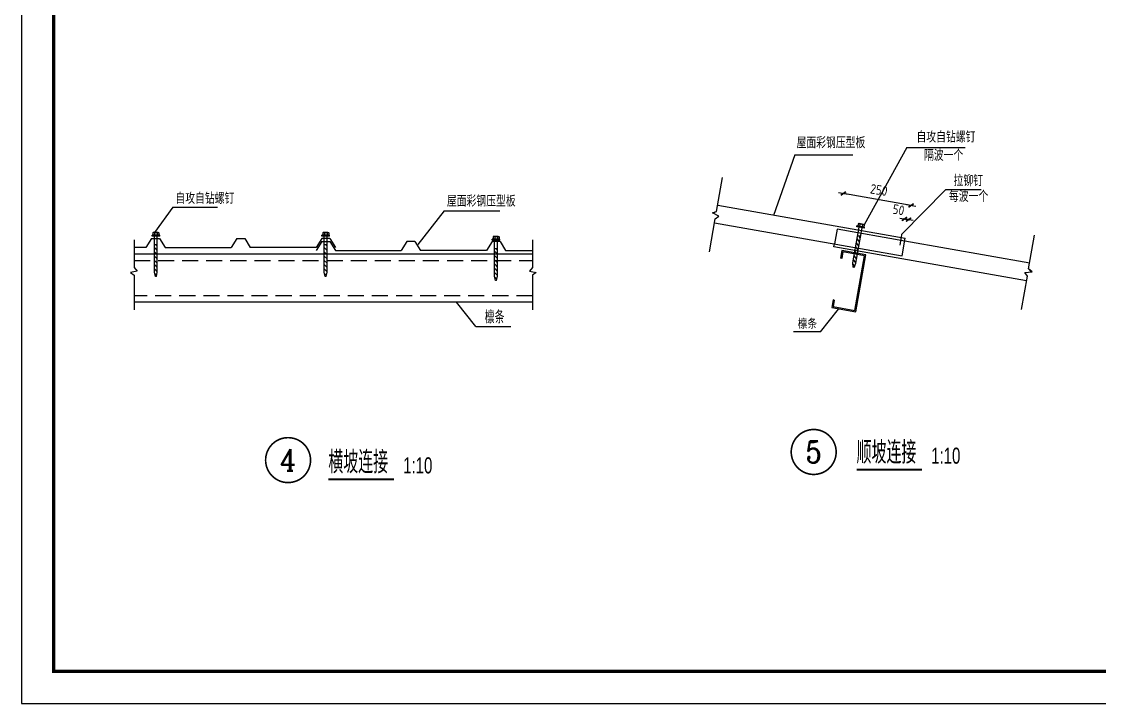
# Model space of a CAD drawing. Extents: x 39560 to 217760, y -140239 to 277665.
# Drawn here: x 39560 to 73137, y -140239 to -119002 of the extents above; entities that cross this region are included whole.
import ezdxf
from ezdxf.enums import TextEntityAlignment as Align

# ---------------------------------------------------------------- set-up
doc = ezdxf.new("R2010")
doc.units = 0
doc.header["$LTSCALE"] = 1000
doc.header["$MEASUREMENT"] = 0
doc.linetypes.add('DASHED', pattern=[0.75, 0.5, -0.25])
for name, color, linetype in [('AXIS', 3, 'Continuous'), ('DIM_IDEN', 3, 'Continuous'), ('DIM_SYMB', 3, 'Continuous'), ('PUB_TEXT', 7, 'Continuous'), ('PUB_TITLE', 4, 'Continuous')]:
    doc.layers.add(name, color=color, linetype=linetype)
doc.styles.add('_TCH_LABEL', font='COMPLEX', dxfattribs={"bigfont": 'GBCBIG'})
doc.styles.add('HZTXT', font='ROMANS.shx', dxfattribs={"width": 0.6, "bigfont": 'HZTXT.shx'})
doc.styles.get("Standard").update_dxf_attribs({"font": 'gbenor.shx', "bigfont": 'gbcbig.shx'})
doc.styles.add('天和', font='天和字符.shx', dxfattribs={"width": 0.7, "bigfont": '天和汉字.shx'})
doc.dimstyles.new('axis', dxfattribs={"dimtxt": 300, "dimasz": 1, "dimexe": 250, "dimexo": 300, "dimgap": 150, "dimtad": 1, "dimdec": 0, "dimzin": 0, "dimdsep": 46, "dimtxsty": 'Standard', "dimblk": '_DIMX', "dimcen": 0.09, "dimse1": 1, "dimse2": 1, "dimclrt": 7, "dimadec": 1, "dimazin": 0, "dimtfac": 1, "dimtdec": 0, "dimtix": 1, "dimtmove": 2, "dimatfit": 3, "dimldrblk": '_DIMX', "dimfxl": 1, "dimtolj": 1, "dimtzin": 0, "dimarcsym": 0})

# ---------------------------------------------------------------- blocks, each defined once
blk = doc.blocks.new('_DIMX')
blk.add_line((-150, 0), (150, 0))
at = {"const_width": 50}
blk.add_lwpolyline([(-70, -70), (70, 70)], dxfattribs=at)
blk = doc.blocks.new('*D52')
at = {"layer": 'AXIS', "color": 0, "lineweight": -2, "transparency": 16777216}
blk.add_line((67268, -124729), (65160, -124357), dxfattribs=at)
at = {"layer": 'Defpoints', "color": 0, "transparency": 16777216}
for p in [(65159, -124357), (65054, -124951), (67164, -125323)]:
    blk.add_point(p, dxfattribs=at)
at = {"layer": 'AXIS', "color": 0, "lineweight": -2, "transparency": 16777216}
for p, rotation in [((65159, -124357), 170.0000000000829), ((67269, -124729), 350.000000000083)]:
    blk.add_blockref('_DIMX', p, dxfattribs=dict(at, rotation=rotation))
at = {"layer": 'AXIS', "color": 7, "transparency": 16777216, "insert": (66266, -124248), "char_height": 300, "attachment_point": 5, "rotation": 350}
blk.add_mtext('\\A1;250', dxfattribs=at)
blk = doc.blocks.new('*X24')
at = {"color": 0}
for p, q in [((903710.7, -307545.5), (903713.7, -307542.6)), ((903710.7, -307554.3), (903716.7, -307548.3)), ((903710.7, -307563.2), (903716.7, -307557.2)), ((903710.7, -307572), (903716.7, -307566)), ((903710.7, -307580.9), (903716.7, -307574.9)), ((903710.7, -307589.7), (903716.7, -307583.7)), ((903710.7, -307598.5), (903716.7, -307592.5)), ((903712.2, -307606), (903716.1, -307602))]:
    blk.add_line(p, q, dxfattribs=at)
blk = doc.blocks.new('*D53')
at = {"layer": 'AXIS', "color": 0, "lineweight": -2, "transparency": 16777216}
for p, q in [((67063, -125148), (67062, -125148)), ((67191, -125171), (67064, -125149)), ((67192, -125171), (67193, -125171))]:
    blk.add_line(p, q, dxfattribs=at)
at = {"layer": 'Defpoints', "color": 0, "transparency": 16777216}
for p in [(67064, -125149), (66963, -125724), (67090, -125746)]:
    blk.add_point(p, dxfattribs=at)
at = {"layer": 'AXIS', "color": 0, "lineweight": -2, "transparency": 16777216}
for p, rotation in [((67064, -125149), 349.9999999999637), ((67191, -125171), 169.9999999999637)]:
    blk.add_blockref('_DIMX', p, dxfattribs=dict(at, rotation=rotation))
at = {"layer": 'AXIS', "color": 7, "transparency": 16777216, "insert": (66878, -124864), "char_height": 300, "attachment_point": 5, "rotation": 350}
blk.add_mtext('\\A1;50', dxfattribs=at)
blk = doc.blocks.new('*X23')
at = {"color": 0}
for p, q in [((903710.7, -307545.5), (903713.7, -307542.6)), ((903710.7, -307554.3), (903716.7, -307548.3)), ((903710.7, -307563.2), (903716.7, -307557.2)), ((903710.7, -307572), (903716.7, -307566)), ((903710.7, -307580.9), (903716.7, -307574.9)), ((903710.7, -307589.7), (903716.7, -307583.7)), ((903710.7, -307598.5), (903716.7, -307592.5)), ((903712.2, -307606), (903716.1, -307602))]:
    blk.add_line(p, q, dxfattribs=at)

msp = doc.modelspace()

# ---------------------------------------------------------------- linework, layer by layer
at = {"linetype": 'Continuous', "ltscale": 20}
for p, q in [((63649.19, -123157.577, 53780), (62985.018, -125044.974, 53780)), ((63649.19, -123157.577, 53780), (65449.548, -123157.577, 53780)), ((67136.693, -122920.862, 53780), (65806.505, -125334.914, 53780)), ((67136.693, -122920.862, 53780), (68958.604, -122920.862, 53780)), ((61210.943, -124912.232, 53780), (61397.406, -123854.747, 53780)), ((69454.515, -124244.932, 53780), (68336.638, -124244.932, 53780)), ((44272.794, -124785.82, 53780), (43699.567, -125571.805, 53780)), ((44272.794, -124785.82, 53780), (45660.229, -124785.82, 53780)), ((52725.823, -124892.679, 53780), (51907.416, -125940.457, 53780)), ((52725.823, -124892.679, 53780), (54460.701, -124892.679, 53780)), ((61245.614, -124715.604, 53780), (67089.511, -125746.04, 53780)), ((60988.26, -126175.129, 53780), (61170.593, -125141.066, 53780)), ((61080.627, -124956.671, 53780), (61210.943, -124912.232, 53780)), ((61282.053, -125059.604, 53780), (61080.627, -124956.671, 53780)), ((61105.661, -124969.464, 53780), (61165.043, -124927.885, 53780)), ((61170.593, -125141.066, 53780), (61282.053, -125059.604, 53780)), ((49103.225, -125571.805, 53780), (48967.863, -125571.805, 53780)), ((61148.371, -125267.096, 53780), (66992.268, -126297.533, 53780)), ((64963.431, -125466.956, 53780), (64882.571, -125925.536, 53780)), ((67073.128, -125838.953, 53780), (64963.431, -125466.956, 53780)), ((65458.335, -126512.119, 53780), (65652.591, -125410.475, 53780)), ((65546.968, -126527.748, 53780), (65741.223, -125426.104, 53780)), ((65578.73, -125397.451, 53780), (65583.94, -125367.907, 53780)), ((65815.084, -125439.128, 53780), (65578.73, -125397.451, 53780)), ((65820.293, -125409.584, 53780), (65583.94, -125367.907, 53780)), ((65622.346, -125302.885, 53780), (65610.068, -125372.514, 53780)), ((65783.346, -125317.83, 53780), (65650.041, -125294.324, 53780)), ((65673.138, -125311.842, 53780), (65660.86, -125381.471, 53780)), ((65755.651, -125326.391, 53780), (65743.373, -125396.02, 53780)), ((65806.443, -125335.348, 53780), (65794.165, -125404.977, 53780)), ((65815.084, -125439.128, 53780), (65820.293, -125409.584, 53780)), ((43062.749, -125804.715, 53780), (43062.749, -126665.276, 53780)), ((43611.21, -125757.874, 53780), (43436.21, -126037.874, 53780)), ((43611.21, -125757.874, 53780), (43861.21, -125757.874, 53780)), ((43861.21, -125757.874, 53780), (44036.21, -126037.874, 53780)), ((46261.21, -125757.874, 53780), (46086.21, -126037.874, 53780)), ((46261.21, -125757.874, 53780), (46511.21, -125757.874, 53780)), ((46511.21, -125757.874, 53780), (46686.21, -126037.874, 53780)), ((48911.21, -125757.874, 53780), (48736.21, -126037.874, 53780)), ((48914.446, -125849.264, 53780), (48739.446, -126129.264, 53780)), ((49161.21, -125757.874, 53780), (48911.21, -125757.874, 53780)), ((48914.446, -125849.264, 53780), (49164.446, -125849.264, 53780)), ((48915.543, -125685.748, 53780), (48915.544, -125655.748, 53780)), ((49155.543, -125685.75, 53780), (48915.543, -125685.748, 53780)), ((49155.544, -125655.75, 53780), (48915.544, -125655.748, 53780)), ((48942.075, -125585.045, 53780), (48942.075, -125655.749, 53780)), ((48990.537, -126804.388, 53780), (48990.543, -125685.749, 53780)), ((48993.651, -125585.045, 53780), (48993.65, -125655.749, 53780)), ((49077.437, -125585.046, 53780), (49077.437, -125655.749, 53780)), ((49080.537, -126804.389, 53780), (49080.543, -125685.749, 53780)), ((49129.013, -125585.046, 53780), (49129.012, -125655.75, 53780)), ((49155.543, -125685.75, 53780), (49155.544, -125655.75, 53780)), ((49161.21, -125757.874, 53780), (49336.21, -126037.874, 53780)), ((49164.446, -125849.264, 53780), (49339.446, -126129.264, 53780)), ((51564.446, -125849.264, 53780), (51389.446, -126129.264, 53780)), ((51814.446, -125849.264, 53780), (51564.446, -125849.264, 53780)), ((51814.446, -125849.264, 53780), (51989.446, -126129.264, 53780)), ((54214.446, -125849.264, 53780), (54039.446, -126129.264, 53780)), ((54464.446, -125849.264, 53780), (54214.446, -125849.264, 53780)), ((54222.156, -125808.159, 53780), (54222.156, -125778.159, 53780)), ((54462.156, -125778.16, 53780), (54222.156, -125778.159, 53780)), ((54462.156, -125808.16, 53780), (54222.156, -125808.159, 53780)), ((54248.687, -125707.456, 53780), (54248.687, -125778.159, 53780)), ((54409.837, -125694.216, 53780), (54274.475, -125694.215, 53780)), ((54297.15, -126926.799, 53780), (54297.156, -125808.159, 53780)), ((54300.263, -125707.456, 53780), (54300.263, -125778.159, 53780)), ((54384.049, -125707.456, 53780), (54384.049, -125778.16, 53780)), ((54387.15, -126926.799, 53780), (54387.156, -125808.16, 53780)), ((54435.625, -125707.457, 53780), (54435.624, -125778.16, 53780)), ((54462.156, -125808.16, 53780), (54462.156, -125778.16, 53780)), ((54464.446, -125849.264, 53780), (54639.446, -126129.264, 53780)), ((55474.469, -125804.715, 53780), (55474.469, -126665.276, 53780)), ((65694.556, -125690.757, 53780), (65605.924, -125675.128, 53780)), ((66992.268, -126297.533, 53780), (67089.511, -125746.04, 53780)), ((70963.843, -126524.991, 53780), (67073.128, -125838.953, 53780)), ((70931.624, -126707.711, 53780), (71118.088, -125650.226, 53780)), ((43436.21, -126037.874, 53780), (43062.749, -126037.874, 53780)), ((43062.749, -126239.846, 53780), (55474.469, -126239.846, 53780)), ((44036.21, -126037.874, 53780), (46086.21, -126037.874, 53780)), ((48736.21, -126037.874, 53780), (46686.21, -126037.874, 53780)), ((49080.542, -125954.485, 53780), (48990.542, -125954.485, 53780)), ((49339.446, -126129.264, 53780), (51389.446, -126129.264, 53780)), ((54039.446, -126129.264, 53780), (51989.446, -126129.264, 53780)), ((54387.154, -126076.896, 53780), (54297.154, -126076.895, 53780)), ((54639.446, -126129.264, 53780), (55474.469, -126129.264, 53780)), ((64866.188, -126018.448, 53780), (64882.571, -125925.536, 53780)), ((70866.6, -127076.483, 53780), (64866.188, -126018.448, 53780)), ((65113.791, -126136.98, 53780), (65072.116, -126373.334, 53780)), ((65142.993, -126178.685, 53780), (65107.569, -126379.585, 53780)), ((65858.306, -126268.258, 53780), (65113.791, -126136.98, 53780)), ((65816.602, -126297.46, 53780), (65142.993, -126178.685, 53780)), ((65107.569, -126379.585, 53780), (65072.116, -126373.334, 53780)), ((65107.569, -126379.585, 53780), (65107.569, -126379.585, 53780)), ((65463.287, -126651.923, 53780), (65458.335, -126512.119, 53780)), ((65494.497, -126657.427, 53780), (65546.968, -126527.748, 53780)), ((65516.538, -127999.208, 53780), (65816.602, -126297.46, 53780)), ((65545.739, -128040.912, 53780), (65858.306, -126268.258, 53780)), ((43157.354, -126775.118, 53780), (42949.253, -126816.698, 53780)), ((42949.253, -126816.698, 53780), (43062.749, -126898.545, 53780)), ((43062.749, -126665.276, 53780), (43157.354, -126775.118, 53780)), ((43062.749, -126898.545, 53780), (43062.749, -127981.195, 53780)), ((49019.691, -126941.208, 53780), (48990.537, -126804.388, 53780)), ((49051.382, -126941.209, 53780), (49080.537, -126804.389, 53780)), ((55474.469, -126665.276, 53780), (55379.863, -126775.118, 53780)), ((55379.863, -126775.118, 53780), (55587.965, -126816.698, 53780)), ((55587.965, -126816.698, 53780), (55474.469, -126898.545, 53780)), ((55474.469, -126898.545, 53780), (55474.469, -127981.195, 53780)), ((65494.497, -126657.427, 53780), (65463.287, -126651.923, 53780)), ((70814.398, -126821.875, 53780), (71038.882, -126794.04, 53780)), ((70891.275, -126936.545, 53780), (70814.398, -126821.875, 53780)), ((71038.882, -126794.04, 53780), (70931.624, -126707.711, 53780)), ((49051.382, -126941.209, 53780), (49019.691, -126941.208, 53780)), ((54326.303, -127063.619, 53780), (54297.15, -126926.799, 53780)), ((54357.994, -127063.619, 53780), (54326.303, -127063.619, 53780)), ((54357.994, -127063.619, 53780), (54387.15, -126926.799, 53780)), ((70708.942, -127970.608, 53780), (70891.275, -126936.545, 53780)), ((55474.469, -127739.846, 53780), (43062.749, -127739.846, 53780)), ((53712.007, -128501.56, 53780), (53112.583, -127739.846, 53780)), ((64842.9, -127673.28, 53780), (64801.225, -127909.634, 53780)), ((64801.225, -127909.634, 53780), (65545.739, -128040.912, 53780)), ((64878.353, -127679.532, 53780), (64842.9, -127673.28, 53780)), ((64878.353, -127679.532, 53780), (64842.929, -127880.432, 53780)), ((64842.929, -127880.432, 53780), (65516.538, -127999.208, 53780)), ((64878.353, -127679.532, 53780), (64878.353, -127679.532, 53780)), ((64452.575, -128663.677, 53780), (65007.215, -127958.872, 53780)), ((53712.007, -128501.56, 53780), (54803.372, -128501.56, 53780)), ((64452.575, -128663.677, 53780), (63609.897, -128663.677, 53780))]:
    msp.add_line(p, q, dxfattribs=at)
msp.add_line((66979.296, -125622.957, 53780), (68336.638, -124244.932, 53780))
at = {"ltscale": 20}
for p, q in [((43811.271, -125571.805, 53780), (43675.909, -125571.805, 53780)), ((43623.589, -125685.748, 53780), (43623.589, -125655.748, 53780)), ((43863.589, -125655.75, 53780), (43623.589, -125655.748, 53780)), ((43863.589, -125685.75, 53780), (43623.589, -125685.748, 53780)), ((43650.121, -125585.045, 53780), (43650.12, -125655.749, 53780)), ((43698.583, -126804.388, 53780), (43698.589, -125685.749, 53780)), ((43701.697, -125585.045, 53780), (43701.696, -125655.749, 53780)), ((43785.483, -125585.046, 53780), (43785.482, -125655.749, 53780)), ((43788.583, -126804.389, 53780), (43788.589, -125685.749, 53780)), ((43837.058, -125585.046, 53780), (43837.058, -125655.75, 53780)), ((43863.589, -125685.75, 53780), (43863.589, -125655.75, 53780)), ((43788.588, -125954.485, 53780), (43698.588, -125954.485, 53780)), ((43727.737, -126941.208, 53780), (43698.583, -126804.388, 53780)), ((43759.428, -126941.209, 53780), (43788.583, -126804.389, 53780)), ((43759.428, -126941.209, 53780), (43727.737, -126941.208, 53780))]:
    msp.add_line(p, q, dxfattribs=at)
at = {"linetype": 'DASHED'}
for p, q in [((43062.749, -126439.846, 53780), (55474.469, -126439.846, 53780)), ((55474.469, -127539.846, 53780), (43062.749, -127539.846, 53780))]:
    msp.add_line(p, q, dxfattribs=at)
at = {"color": 0, "linetype": 'Continuous', "ltscale": 20}
msp.add_line((71010.982, -126797.5, 53780), (70969.403, -126738.118, 53780), dxfattribs=at)
at = {"linetype": 'Continuous', "ltscale": 20, "const_width": 40, "elevation": 53780}
msp.add_lwpolyline([(66979.296, -125622.957), (66923.072, -125969.602)], dxfattribs=at)
at = {"ltscale": 20}
msp.add_ellipse((43675.909, -125585.045, 53780), major_axis=(-25.788, 0), ratio=0.513446822, start_param=3.141592653, end_param=6.283185307, dxfattribs=at)
at = {"ltscale": 20, "extrusion": (0, 0, -1)}
for centre, major_axis, ratio, start_param, end_param in [((43743.59, -125585.046, 53780), (41.893, 0), 0.316059304, 3.141579741, 6.28319822), ((43811.27, -125585.046, 53780), (25.788, 0), 0.513446822, 3.141592654, 6.283185307)]:
    msp.add_ellipse(centre, major_axis=major_axis, ratio=ratio, start_param=start_param, end_param=end_param, dxfattribs=at)
at = {"linetype": 'Continuous', "ltscale": 20}
for centre, major_axis in [((48967.863, -125585.045, 53780), (-25.788, 0)), ((65647.742, -125307.363, 53780), (-25.396, 4.478)), ((54274.475, -125707.456, 53780), (-25.788, 0))]:
    msp.add_ellipse(centre, major_axis=major_axis, ratio=0.513446822, start_param=3.141592653, end_param=6.283185307, dxfattribs=at)
at = {"linetype": 'Continuous', "ltscale": 20, "extrusion": (0, 0, -1)}
for centre, major_axis, ratio, start_param, end_param in [((49035.544, -125585.046, 53780), (41.893, 0), 0.316059304, 3.141579741, 6.28319822), ((49103.225, -125585.046, 53780), (25.788, 0), 0.513446822, 3.141592654, 6.283185307), ((65714.395, -125319.116, 53780), (41.257, -7.275), 0.316059304, 3.141579741, 6.28319822), ((65781.047, -125330.869, 53780), (25.396, -4.478), 0.513446822, 3.141592654, 6.283185307), ((54342.156, -125707.456, 53780), (41.893, 0), 0.316059304, 3.141579741, 6.28319822), ((54409.837, -125707.457, 53780), (25.788, 0), 0.513446822, 3.141592654, 6.283185307)]:
    msp.add_ellipse(centre, major_axis=major_axis, ratio=ratio, start_param=start_param, end_param=end_param, dxfattribs=at)
at = {"layer": 'DIM_IDEN', "const_width": 50, "elevation": 26890}
for points in [[(48562.081, -132660.617, 1), (47162.081, -132660.617, 1)], [(64935.43, -132406.872, 1), (63535.43, -132406.872, 1)]]:
    msp.add_lwpolyline(points, format="xyb", close=True, dxfattribs=at)
at = {"layer": 'DIM_SYMB', "const_width": 70, "elevation": 26890}
for points in [[(65572.273, -132958.703), (67614.399, -132958.703)], [(49116.312, -133260.276), (51166.155, -133260.276)]]:
    msp.add_lwpolyline(points, dxfattribs=at)
at = {"layer": 'PUB_TITLE'}
msp.add_lwpolyline([(39559.763, -140239.081), (98959.763, -140239.081), (98959.763, -98239.081), (39559.763, -98239.081)], close=True, dxfattribs=at)
at = {"layer": 'PUB_TITLE', "const_width": 100}
msp.add_lwpolyline([(40559.763, -139239.081), (97959.763, -139239.081), (97959.763, -99239.081), (40559.763, -99239.081)], close=True, dxfattribs=at)

# ---------------------------------------------------------------- block references
at = {"linetype": 'Continuous', "ltscale": 20, "yscale": 15, "zscale": 15}
for name, p, xscale, rotation in [('*X24', (14216489.332, 2063372.74, 53780), -15.00000000013276, 349.999694416774), ('*X23', (13604766.061, 4487111.944, 53780), -14.99999999998051, 359.9996944201824), ('*X23', (13610072.674, 4486989.534, 53780), -14.99999999998051, 359.9996944201824)]:
    msp.add_blockref(name, p, dxfattribs=dict(at, xscale=xscale, rotation=rotation))
at = {"ltscale": 20, "xscale": -14.99999999998051, "yscale": 15, "zscale": 15, "rotation": 359.9996944201824}
msp.add_blockref('*X23', (13599474.107, 4487111.944, 53780), dxfattribs=at)

# ---------------------------------------------------------------- texts
at = {"linetype": 'Continuous', "ltscale": 20}
msp.add_text('檩条', height=300, dxfattribs=at).set_placement((63739.349, -128567.392, 53780))
at = {"layer": 'PUB_TEXT', "width": 0.7}
for s, height, style, p in [('自攻自钻螺钉', 350, 'HZTXT', (67437.474, -122769.952, 53780)), ('屋面彩钢压型板', 350, 'HZTXT', (63700.918, -122947, 53780)), ('隔波一个', 350, 'HZTXT', (67670.485, -123339.341, 53780)), ('拉铆钉', 350, 'HZTXT', (68591.793, -124128.851, 53780)), ('每波一个', 350, 'HZTXT', (68449.262, -124617.818, 53780)), ('自攻自钻螺钉', 350, 'HZTXT', (44352.025, -124680.424, 53780)), ('屋面彩钢压型板', 350, 'HZTXT', (52808.449, -124766.166, 53780)), ('檩条', 400, 'HZTXT', (53988.468, -128405.275, 53780)), ('顺坡连接', 700, '天和', (65572.273, -132772.38, 53780)), ('1:10', 500, '天和', (67894.399, -132772.38, 53780)), ('横坡连接', 700, '天和', (49116.312, -133073.952, 53780)), ('1:10', 500, '天和', (51446.155, -133073.952, 53780))]:
    msp.add_text(s, height=height, dxfattribs=dict(at, style=style)).set_placement(p)
at = {"layer": 'PUB_TEXT', "style": '_TCH_LABEL'}
for s, width, p, p2 in [('5', 1.109827, (63985.621, -132744.504, 26890), (64485.239, -132744.504, 26890)), ('4', 0.971098, (47612.273, -132998.249, 26890), (48111.89, -132998.249, 26890))]:
    msp.add_text(s, height=675.265, dxfattribs=dict(at, width=width)).set_placement(p, p2, align=Align.FIT)

# ---------------------------------------------------------------- dimensions: what is measured, and where the dimension line sits
at = {"layer": 'AXIS'}
dim = msp.add_aligned_dim(p1=(67164.02, -125323.479, 53780), p2=(65054.323, -124951.482, 53780), distance=-603.426, text='250', dimstyle='axis', dxfattribs=at)
dim.commit()
dim.dimension.update_dxf_attribs({"geometry": '*D52', "text_midpoint": (66266.05, -124247.78, 53780)})
dim = msp.add_linear_dim(base=(67064.37, -125148.552, 53780), p1=(67089.511, -125746.04, 53780), p2=(66962.952, -125723.725, 53780), angle=170, text='50', dimstyle='axis', dxfattribs=at)
dim.commit()
dim.dimension.update_dxf_attribs({"geometry": '*D53', "text_midpoint": (66877.805, -124864.268, 53780), "dimtype": 129})

doc.saveas('drawing.dxf')
